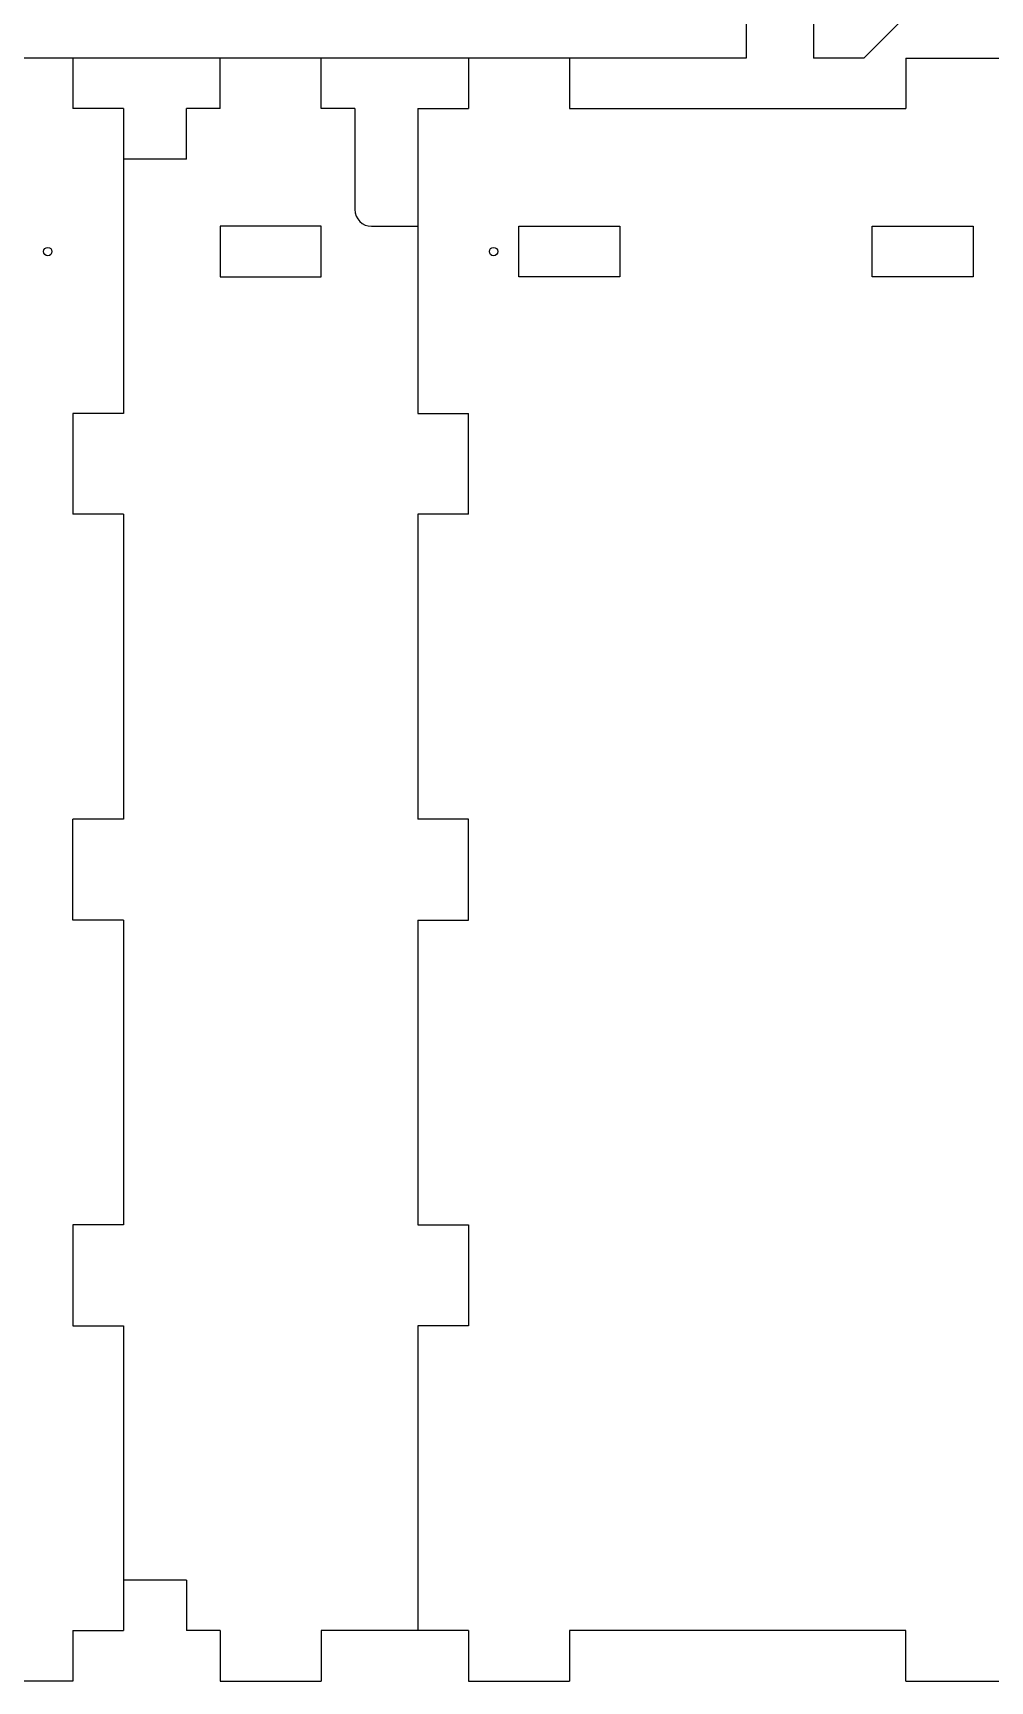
# Model space of a CAD drawing. Header units: millimetres. Extents: x -512 to -50, y 143 to 454.
# Drawn here: x -371.7 to -258, y 142.9 to 338.9 of the extents above; entities that cross this region are included whole.
import ezdxf

# ---------------------------------------------------------------- set-up
doc = ezdxf.new("R2010")
doc.units = ezdxf.units.MM

msp = doc.modelspace()

# ---------------------------------------------------------------- linework, layer by layer
at = {"color": 7, "linetype": 'Continuous', "lineweight": 25}
for p, q in [((-286.97, 341.95), (-286.97, 335.95)), ((-278.97, 341.95), (-278.97, 335.95)), ((-272.97, 335.95), (-266.97, 341.95)), ((-286.97, 335.95), (-511.97, 335.95)), ((-366.97, 335.95), (-366.97, 329.95)), ((-349.47, 329.95), (-349.47, 335.95)), ((-337.47, 329.95), (-337.47, 335.95)), ((-319.97, 335.95), (-319.97, 329.95)), ((-307.97, 335.95), (-307.97, 329.95)), ((-272.97, 335.95), (-278.97, 335.95)), ((-267.97, 335.95), (-267.97, 329.95)), ((-267.97, 335.95), (-255.97, 335.95)), ((-360.97, 329.95), (-366.97, 329.95)), ((-360.97, 329.95), (-360.97, 293.7)), ((-353.47, 323.95), (-353.47, 329.95)), ((-349.47, 329.95), (-353.47, 329.95)), ((-333.47, 329.95), (-337.47, 329.95)), ((-333.47, 329.95), (-333.47, 317.95)), ((-325.97, 329.95), (-325.97, 293.7)), ((-325.97, 329.95), (-319.97, 329.95)), ((-307.97, 329.95), (-267.97, 329.95)), ((-353.47, 323.95), (-360.97, 323.95)), ((-337.47, 315.95), (-349.47, 315.95)), ((-349.47, 315.95), (-349.47, 309.95)), ((-337.47, 309.95), (-337.47, 315.95)), ((-331.47, 315.95), (-325.97, 315.95)), ((-313.97, 315.95), (-301.97, 315.95)), ((-313.97, 309.95), (-313.97, 315.95)), ((-301.97, 315.95), (-301.97, 309.95)), ((-271.97, 309.95), (-271.97, 315.95)), ((-271.97, 315.95), (-259.97, 315.95)), ((-259.97, 315.95), (-259.97, 309.95)), ((-349.47, 309.95), (-337.47, 309.95)), ((-301.97, 309.95), (-313.97, 309.95)), ((-259.97, 309.95), (-271.97, 309.95)), ((-366.97, 293.7), (-366.97, 281.7)), ((-360.97, 293.7), (-366.97, 293.7)), ((-325.97, 293.7), (-319.97, 293.7)), ((-319.97, 281.7), (-319.97, 293.7)), ((-360.97, 281.7), (-366.97, 281.7)), ((-360.97, 281.7), (-360.97, 245.45)), ((-319.97, 281.7), (-325.97, 281.7)), ((-325.97, 281.7), (-325.97, 245.45)), ((-366.97, 233.45), (-366.97, 245.45)), ((-360.97, 245.45), (-366.97, 245.45)), ((-319.97, 245.45), (-325.97, 245.45)), ((-319.97, 233.45), (-319.97, 245.45)), ((-360.97, 233.45), (-366.97, 233.45)), ((-360.97, 233.45), (-360.97, 197.2)), ((-325.97, 233.45), (-325.97, 197.2)), ((-325.97, 233.45), (-319.97, 233.45)), ((-366.97, 197.2), (-366.97, 185.2)), ((-360.97, 197.2), (-366.97, 197.2)), ((-325.97, 197.2), (-319.97, 197.2)), ((-319.97, 197.2), (-319.97, 185.2)), ((-366.97, 185.2), (-360.97, 185.2)), ((-360.97, 185.2), (-360.97, 148.95)), ((-319.97, 185.2), (-325.97, 185.2)), ((-325.97, 185.2), (-325.97, 148.95)), ((-353.47, 154.95), (-360.97, 154.95)), ((-353.47, 154.95), (-353.47, 148.95)), ((-366.97, 148.95), (-360.97, 148.95)), ((-366.97, 148.95), (-366.97, 142.95)), ((-349.47, 148.95), (-353.47, 148.95)), ((-349.47, 148.95), (-349.47, 142.95)), ((-319.97, 148.95), (-337.47, 148.95)), ((-337.47, 148.95), (-337.47, 142.95)), ((-319.97, 148.95), (-319.97, 142.95)), ((-307.97, 148.95), (-307.97, 142.95)), ((-267.97, 148.95), (-307.97, 148.95)), ((-267.97, 142.95), (-267.97, 148.95)), ((-366.97, 142.95), (-378.97, 142.95)), ((-349.47, 142.95), (-337.47, 142.95)), ((-319.97, 142.95), (-307.97, 142.95)), ((-267.97, 142.95), (-255.97, 142.95))]:
    msp.add_line(p, q, dxfattribs=at)
for centre in [(-369.97, 312.95), (-316.97, 312.95)]:
    msp.add_circle(centre, 0.5, dxfattribs=at)
msp.add_arc((-331.47, 317.95), 2, 180, 270, dxfattribs=at)

doc.saveas('drawing.dxf')
